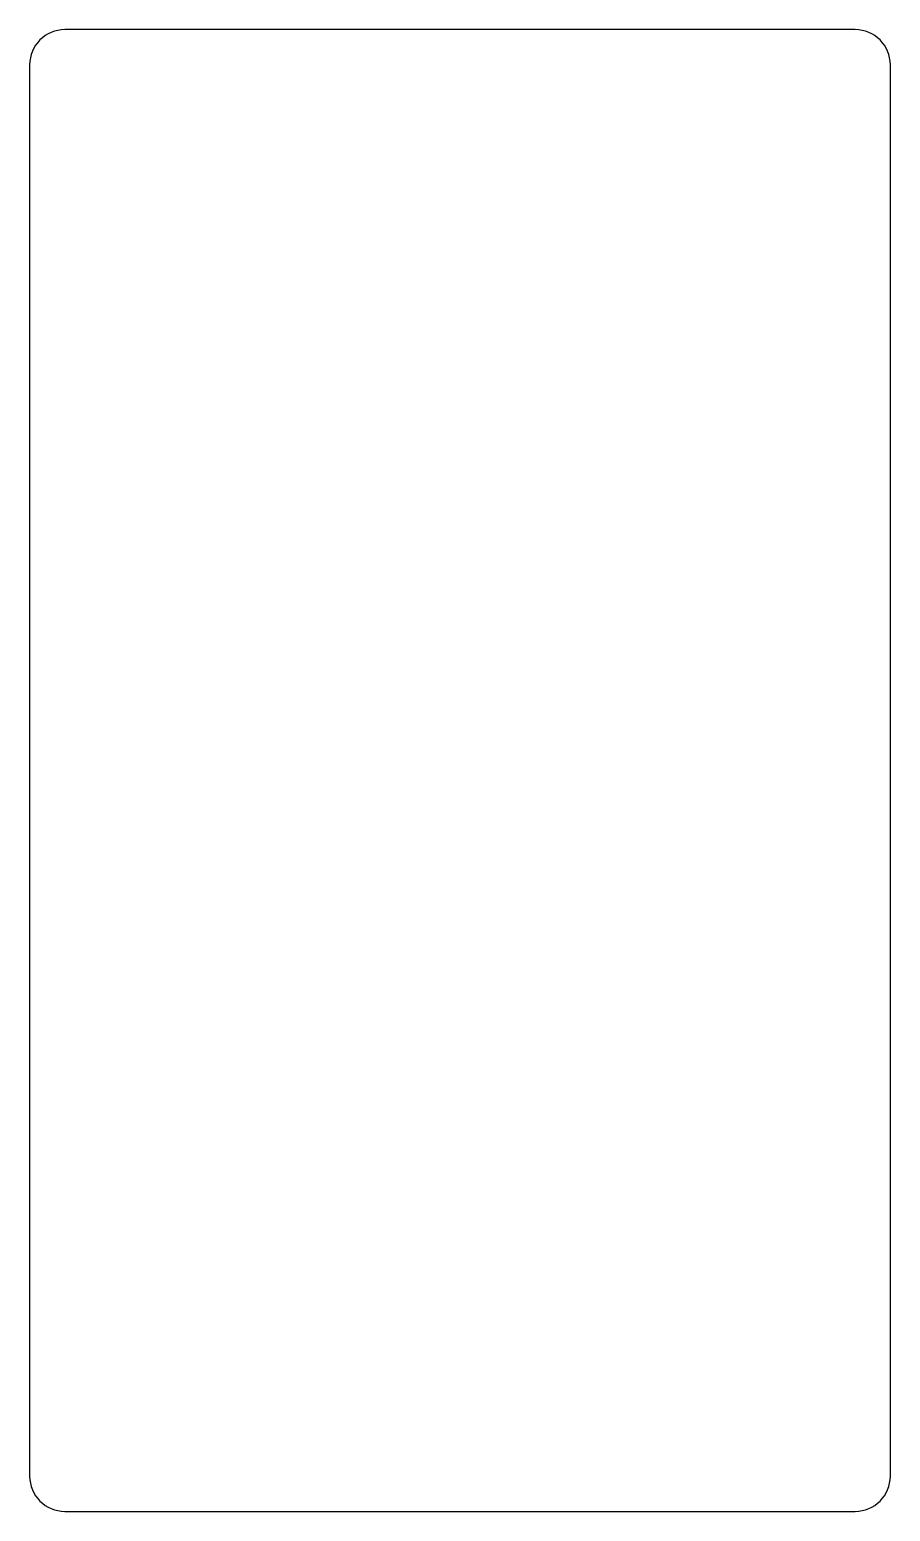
# Model space of a CAD drawing. Header units: millimetres. Extents: x 105.6 to 130, y 28 to 70.
import ezdxf

# ---------------------------------------------------------------- set-up
doc = ezdxf.new("R2010")
doc.units = ezdxf.units.MM

msp = doc.modelspace()

# ---------------------------------------------------------------- linework, layer by layer
for p, q in [((129, 70), (106.6, 70)), ((105.6, 69), (105.6, 29)), ((130, 29), (130, 69)), ((106.6, 28), (129, 28))]:
    msp.add_line(p, q)
for centre, start, end in [((106.6, 69), 90, 180), ((129, 69), 0, 90), ((106.6, 29), 180, 270), ((129, 29), 270, 360)]:
    msp.add_arc(centre, 1, start, end)

doc.saveas('drawing.dxf')
